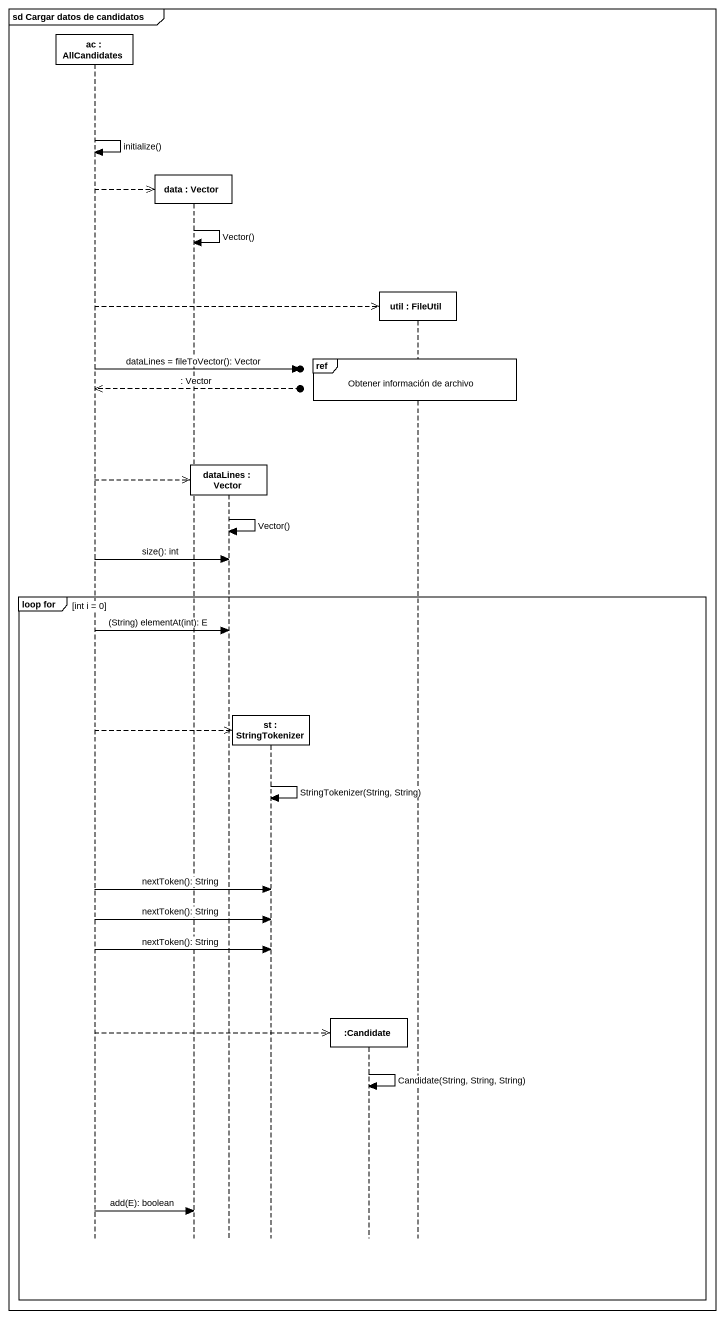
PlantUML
@startuml
mainframe sd Cargar datos de candidatos
hide footbox
participant "ac : AllCandidates" as ac
participant "data : Vector" as data
participant "dataLines : Vector" as dataLines
participant "st : StringTokenizer" as st
participant ":Candidate" as Candidate
participant "util : FileUtil" as util

ac -> ac : initialize()
ac -->> data **
data -> data : Vector()
ac -->> util **
ref over Candidate, util : Obtener información de archivo
ac ->o] : dataLines = fileToVector(): Vector
ac <<--o] : : Vector
ac -->> dataLines **
dataLines -> dataLines : Vector()
ac -> dataLines : size(): int
group loop for [int i = 0]
  ac -> dataLines : (String) elementAt(int): E
  ac -->> st **
  st -> st : StringTokenizer(String, String)
  ac -> st : nextToken(): String
  ac -> st : nextToken(): String
  ac -> st : nextToken(): String
  ac -->> Candidate **
  Candidate -> Candidate : Candidate(String, String, String)
  ac -> data : add(E): boolean
end
@enduml
